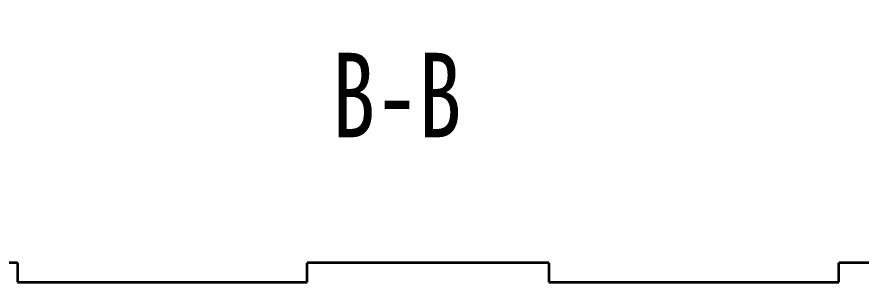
# Model space of a CAD drawing. Header units: millimetres. Extents: x 0 to 841, y 0 to 594.
# Drawn here: x 151.2 to 238.5, y 199.8 to 227.2 of the extents above; entities that cross this region are included whole.
import ezdxf

# ---------------------------------------------------------------- set-up
doc = ezdxf.new("R2010")
doc.units = ezdxf.units.MM
doc.styles.add('SLDTEXTSTYLE1', font='TXT', dxfattribs={"width": 0.75})

msp = doc.modelspace()

# ---------------------------------------------------------------- hatches: boundary and pattern name
at = {"linetype": 'Continuous', "lineweight": 18}
h = msp.add_hatch(dxfattribs=at)
h.set_pattern_fill('ANSI32', style=0)
edge = h.paths.add_edge_path(flags=0)
edge.add_spline(control_points=[(157.389, 226.636), (157.422, 226.674), (157.461, 226.708), (157.504, 226.734), (157.548, 226.759), (157.596, 226.778), (157.645, 226.788), (157.675, 226.794), (157.704, 226.797), (157.734, 226.797)], knot_values=[0, 0, 0, 0, 0.000755, 0.000755, 0.000755, 0.001511, 0.001511, 0.001511, 0.001952, 0.001952, 0.001952, 0.001952], weights=[1, 1, 1, 1, 1, 1, 1, 1, 1, 1], degree=3, periodic=0)
edge.add_spline(control_points=[(157.734, 226.797), (158.067, 226.847), (158.401, 226.897), (158.734, 226.947)], knot_values=[0.000041, 0.000041, 0.000041, 0.000041, 0.005097, 0.005097, 0.005097, 0.005097], weights=[1, 1, 1, 1], degree=3, periodic=0)
edge.add_line((158.734, 226.947), (158.734, 227.217))
edge.add_spline(control_points=[(158.734, 227.217), (158.734, 227.22), (158.734, 227.223), (158.733, 227.225), (158.732, 227.228), (158.731, 227.232), (158.729, 227.234), (158.727, 227.237), (158.724, 227.24), (158.722, 227.241), (158.719, 227.243), (158.716, 227.245), (158.713, 227.246), (158.71, 227.247), (158.707, 227.247), (158.704, 227.247)], knot_values=[0.000244, 0.000244, 0.000244, 0.000244, 0.000286, 0.000286, 0.000286, 0.000336, 0.000336, 0.000336, 0.000387, 0.000387, 0.000387, 0.000438, 0.000438, 0.000438, 0.000481, 0.000481, 0.000481, 0.000481], weights=[1, 1, 1, 1, 1, 1, 1, 1, 1, 1, 1, 1, 1, 1, 1, 1], degree=3, periodic=0)
edge.add_line((158.704, 227.247), (156.794, 227.247))
edge.add_spline(control_points=[(156.794, 227.247), (156.791, 227.247), (156.788, 227.247), (156.785, 227.246), (156.778, 227.245), (156.772, 227.243), (156.766, 227.24), (156.76, 227.237), (156.754, 227.233), (156.75, 227.228), (156.745, 227.223), (156.741, 227.217), (156.739, 227.211), (156.736, 227.204), (156.735, 227.198), (156.734, 227.191), (156.734, 227.19), (156.734, 227.188), (156.734, 227.187)], knot_values=[0.000015, 0.000015, 0.000015, 0.000015, 0.000062, 0.000062, 0.000062, 0.000164, 0.000164, 0.000164, 0.000265, 0.000265, 0.000265, 0.000367, 0.000367, 0.000367, 0.000469, 0.000469, 0.000469, 0.000488, 0.000488, 0.000488, 0.000488], weights=[1, 1, 1, 1, 1, 1, 1, 1, 1, 1, 1, 1, 1, 1, 1, 1, 1, 1, 1], degree=3, periodic=0)
edge.add_line((156.734, 227.187), (156.734, 226.636))
edge.add_line((156.734, 226.636), (157.389, 226.636))
h = msp.add_hatch(dxfattribs=at)
h.set_pattern_fill('ANSI31', style=0)
edge = h.paths.add_edge_path(flags=0)
edge.add_line((165.638, 225.101), (165.638, 225.454))
edge.add_line((165.638, 225.454), (165.734, 225.454))
edge.add_line((165.734, 225.454), (165.734, 225.584))
edge.add_spline(control_points=[(165.734, 225.584), (165.734, 225.587), (165.734, 225.589), (165.734, 225.592), (165.733, 225.599), (165.731, 225.605), (165.728, 225.611), (165.725, 225.617), (165.72, 225.623), (165.716, 225.628), (165.711, 225.632), (165.705, 225.636), (165.699, 225.639), (165.693, 225.642), (165.686, 225.643), (165.679, 225.644), (165.678, 225.644), (165.676, 225.644), (165.674, 225.644)], knot_values=[0.000365, 0.000365, 0.000365, 0.000365, 0.000404, 0.000404, 0.000404, 0.000505, 0.000505, 0.000505, 0.000607, 0.000607, 0.000607, 0.000708, 0.000708, 0.000708, 0.000808, 0.000808, 0.000808, 0.000835, 0.000835, 0.000835, 0.000835], weights=[1, 1, 1, 1, 1, 1, 1, 1, 1, 1, 1, 1, 1, 1, 1, 1, 1, 1, 1], degree=3, periodic=0)
edge.add_line((165.674, 225.644), (164.594, 225.644))
edge.add_spline(control_points=[(164.594, 225.644), (164.59, 225.644), (164.585, 225.644), (164.581, 225.643), (164.575, 225.641), (164.568, 225.639), (164.563, 225.635), (164.557, 225.632), (164.552, 225.627), (164.548, 225.622), (164.543, 225.617), (164.54, 225.611), (164.538, 225.604), (164.535, 225.598), (164.534, 225.591), (164.534, 225.585), (164.534, 225.584), (164.534, 225.584), (164.534, 225.584)], knot_values=[0.001045, 0.001045, 0.001045, 0.001045, 0.001109, 0.001109, 0.001109, 0.00121, 0.00121, 0.00121, 0.00131, 0.00131, 0.00131, 0.001411, 0.001411, 0.001411, 0.001512, 0.001512, 0.001512, 0.001514, 0.001514, 0.001514, 0.001514], weights=[1, 1, 1, 1, 1, 1, 1, 1, 1, 1, 1, 1, 1, 1, 1, 1, 1, 1, 1], degree=3, periodic=0)
edge.add_line((164.534, 225.584), (164.534, 225.454))
edge.add_line((164.534, 225.454), (164.63, 225.454))
edge.add_line((164.63, 225.454), (164.63, 225.101))
edge.add_line((164.63, 225.101), (164.737, 225.101))
edge.add_line((164.737, 225.101), (164.737, 225.454))
edge.add_line((164.737, 225.454), (164.939, 225.454))
edge.add_spline(control_points=[(164.939, 225.454), (164.952, 225.465), (164.967, 225.476), (164.982, 225.485), (165.011, 225.502), (165.043, 225.514), (165.075, 225.521), (165.108, 225.528), (165.142, 225.529), (165.175, 225.524), (165.208, 225.519), (165.241, 225.509), (165.27, 225.494), (165.291, 225.483), (165.311, 225.469), (165.329, 225.454)], knot_values=[0.009076, 0.009076, 0.009076, 0.009076, 0.009343, 0.009343, 0.009343, 0.009841, 0.009841, 0.009841, 0.01034, 0.01034, 0.01034, 0.010839, 0.010839, 0.010839, 0.011197, 0.011197, 0.011197, 0.011197], weights=[1, 1, 1, 1, 1, 1, 1, 1, 1, 1, 1, 1, 1, 1, 1, 1], degree=3, periodic=0)
edge.add_line((165.329, 225.454), (165.531, 225.454))
edge.add_line((165.531, 225.454), (165.531, 225.101))
edge.add_line((165.531, 225.101), (165.638, 225.101))
h = msp.add_hatch(dxfattribs=at)
h.set_pattern_fill('ANSI31', style=0)
edge = h.paths.add_edge_path(flags=0)
edge.add_line((164.594, 224.739), (165.674, 224.739))
edge.add_spline(control_points=[(165.674, 224.739), (165.678, 224.739), (165.682, 224.739), (165.686, 224.74), (165.69, 224.74), (165.694, 224.742), (165.697, 224.743), (165.704, 224.746), (165.709, 224.75), (165.714, 224.754), (165.719, 224.759), (165.724, 224.764), (165.727, 224.77), (165.73, 224.776), (165.732, 224.783), (165.733, 224.789), (165.734, 224.793), (165.734, 224.796), (165.734, 224.799)], knot_values=[0.001767, 0.001767, 0.001767, 0.001767, 0.001826, 0.001826, 0.001826, 0.001886, 0.001886, 0.001886, 0.001987, 0.001987, 0.001987, 0.002088, 0.002088, 0.002088, 0.002189, 0.002189, 0.002189, 0.002238, 0.002238, 0.002238, 0.002238], weights=[1, 1, 1, 1, 1, 1, 1, 1, 1, 1, 1, 1, 1, 1, 1, 1, 1, 1, 1], degree=3, periodic=0)
edge.add_line((165.734, 224.799), (165.734, 225.001))
edge.add_line((165.734, 225.001), (165.329, 225.001))
edge.add_spline(control_points=[(165.329, 225.001), (165.306, 224.98), (165.279, 224.963), (165.25, 224.951), (165.219, 224.938), (165.186, 224.93), (165.153, 224.928), (165.12, 224.926), (165.086, 224.93), (165.054, 224.939), (165.022, 224.948), (164.991, 224.962), (164.964, 224.981), (164.955, 224.987), (164.947, 224.994), (164.939, 225.001)], knot_values=[0.002555, 0.002555, 0.002555, 0.002555, 0.003024, 0.003024, 0.003024, 0.003525, 0.003525, 0.003525, 0.004022, 0.004022, 0.004022, 0.004518, 0.004518, 0.004518, 0.004678, 0.004678, 0.004678, 0.004678], weights=[1, 1, 1, 1, 1, 1, 1, 1, 1, 1, 1, 1, 1, 1, 1, 1], degree=3, periodic=0)
edge.add_line((164.939, 225.001), (164.534, 225.001))
edge.add_line((164.534, 225.001), (164.534, 224.799))
edge.add_spline(control_points=[(164.534, 224.799), (164.534, 224.794), (164.535, 224.788), (164.536, 224.783), (164.538, 224.776), (164.541, 224.77), (164.545, 224.764), (164.549, 224.759), (164.554, 224.754), (164.559, 224.75), (164.563, 224.747), (164.567, 224.745), (164.571, 224.743), (164.577, 224.741), (164.584, 224.739), (164.59, 224.739), (164.591, 224.739), (164.593, 224.739), (164.594, 224.739)], knot_values=[0.001534, 0.001534, 0.001534, 0.001534, 0.001617, 0.001617, 0.001617, 0.00172, 0.00172, 0.00172, 0.001822, 0.001822, 0.001822, 0.001886, 0.001886, 0.001886, 0.001986, 0.001986, 0.001986, 0.002005, 0.002005, 0.002005, 0.002005], weights=[1, 1, 1, 1, 1, 1, 1, 1, 1, 1, 1, 1, 1, 1, 1, 1, 1, 1, 1], degree=3, periodic=0)
h = msp.add_hatch(dxfattribs=at)
h.set_pattern_fill('ANSI31', style=0)
h.paths.add_polyline_path([(165.068, 225.144), (165.2, 225.144), (165.2, 225.31), (165.068, 225.31)], flags=0)
h = msp.add_hatch(dxfattribs=at)
h.set_pattern_fill('ANSI31', style=0)
edge = h.paths.add_edge_path(flags=0)
edge.add_line((165.734, 222.5), (165.734, 222.702))
edge.add_spline(control_points=[(165.734, 222.702), (165.734, 222.705), (165.734, 222.709), (165.733, 222.712), (165.732, 222.719), (165.73, 222.725), (165.726, 222.731), (165.723, 222.737), (165.719, 222.743), (165.714, 222.747), (165.709, 222.752), (165.703, 222.756), (165.696, 222.758), (165.69, 222.761), (165.683, 222.762), (165.677, 222.763), (165.676, 222.763), (165.675, 222.763), (165.674, 222.763)], knot_values=[0.001835, 0.001835, 0.001835, 0.001835, 0.001886, 0.001886, 0.001886, 0.001988, 0.001988, 0.001988, 0.002091, 0.002091, 0.002091, 0.002192, 0.002192, 0.002192, 0.002293, 0.002293, 0.002293, 0.002306, 0.002306, 0.002306, 0.002306], weights=[1, 1, 1, 1, 1, 1, 1, 1, 1, 1, 1, 1, 1, 1, 1, 1, 1, 1, 1], degree=3, periodic=0)
edge.add_line((165.674, 222.763), (164.594, 222.763))
edge.add_spline(control_points=[(164.594, 222.763), (164.59, 222.763), (164.586, 222.762), (164.583, 222.762), (164.576, 222.76), (164.57, 222.758), (164.564, 222.754), (164.558, 222.751), (164.553, 222.747), (164.549, 222.742), (164.544, 222.737), (164.541, 222.731), (164.538, 222.724), (164.537, 222.72), (164.536, 222.716), (164.535, 222.712), (164.534, 222.709), (164.534, 222.705), (164.534, 222.702)], knot_values=[0.001465, 0.001465, 0.001465, 0.001465, 0.001522, 0.001522, 0.001522, 0.001622, 0.001622, 0.001622, 0.001722, 0.001722, 0.001722, 0.001823, 0.001823, 0.001823, 0.001886, 0.001886, 0.001886, 0.001936, 0.001936, 0.001936, 0.001936], weights=[1, 1, 1, 1, 1, 1, 1, 1, 1, 1, 1, 1, 1, 1, 1, 1, 1, 1, 1], degree=3, periodic=0)
edge.add_line((164.534, 222.702), (164.534, 222.5))
edge.add_line((164.534, 222.5), (164.939, 222.5))
edge.add_spline(control_points=[(164.939, 222.5), (164.962, 222.521), (164.989, 222.538), (165.018, 222.55), (165.049, 222.563), (165.082, 222.571), (165.116, 222.573), (165.149, 222.575), (165.183, 222.572), (165.214, 222.563), (165.246, 222.554), (165.277, 222.539), (165.304, 222.52), (165.313, 222.514), (165.321, 222.507), (165.329, 222.5)], knot_values=[0.002555, 0.002555, 0.002555, 0.002555, 0.003024, 0.003024, 0.003024, 0.003525, 0.003525, 0.003525, 0.004022, 0.004022, 0.004022, 0.004518, 0.004518, 0.004518, 0.004678, 0.004678, 0.004678, 0.004678], weights=[1, 1, 1, 1, 1, 1, 1, 1, 1, 1, 1, 1, 1, 1, 1, 1], degree=3, periodic=0)
edge.add_line((165.329, 222.5), (165.734, 222.5))
h = msp.add_hatch(dxfattribs=at)
h.set_pattern_fill('ANSI31', style=0)
edge = h.paths.add_edge_path(flags=0)
edge.add_line((165.734, 221.917), (165.734, 222.048))
edge.add_line((165.734, 222.048), (165.638, 222.048))
edge.add_line((165.638, 222.048), (165.638, 222.4))
edge.add_line((165.638, 222.4), (165.531, 222.4))
edge.add_line((165.531, 222.4), (165.531, 222.048))
edge.add_line((165.531, 222.048), (165.329, 222.048))
edge.add_spline(control_points=[(165.329, 222.048), (165.327, 222.046), (165.325, 222.044), (165.322, 222.042), (165.297, 222.02), (165.267, 222.003), (165.235, 221.992), (165.204, 221.981), (165.17, 221.975), (165.137, 221.974), (165.104, 221.974), (165.07, 221.979), (165.038, 221.99), (165.019, 221.997), (165, 222.005), (164.982, 222.016), (164.967, 222.025), (164.952, 222.036), (164.939, 222.048)], knot_values=[0.00749, 0.00749, 0.00749, 0.00749, 0.007536, 0.007536, 0.007536, 0.008037, 0.008037, 0.008037, 0.008537, 0.008537, 0.008537, 0.009036, 0.009036, 0.009036, 0.009342, 0.009342, 0.009342, 0.00961, 0.00961, 0.00961, 0.00961], weights=[1, 1, 1, 1, 1, 1, 1, 1, 1, 1, 1, 1, 1, 1, 1, 1, 1, 1, 1], degree=3, periodic=0)
edge.add_line((164.939, 222.048), (164.737, 222.048))
edge.add_line((164.737, 222.048), (164.737, 222.4))
edge.add_line((164.737, 222.4), (164.63, 222.4))
edge.add_line((164.63, 222.4), (164.63, 222.048))
edge.add_line((164.63, 222.048), (164.534, 222.048))
edge.add_line((164.534, 222.048), (164.534, 221.917))
edge.add_spline(control_points=[(164.534, 221.917), (164.534, 221.91), (164.535, 221.904), (164.537, 221.897), (164.54, 221.891), (164.543, 221.885), (164.547, 221.88), (164.55, 221.876), (164.553, 221.873), (164.556, 221.87), (164.561, 221.866), (164.567, 221.863), (164.574, 221.861), (164.58, 221.858), (164.587, 221.857), (164.593, 221.857), (164.594, 221.857), (164.594, 221.857), (164.594, 221.857)], knot_values=[0.001614, 0.001614, 0.001614, 0.001614, 0.001714, 0.001714, 0.001714, 0.001816, 0.001816, 0.001816, 0.001879, 0.001879, 0.001879, 0.00198, 0.00198, 0.00198, 0.00208, 0.00208, 0.00208, 0.002084, 0.002084, 0.002084, 0.002084], weights=[1, 1, 1, 1, 1, 1, 1, 1, 1, 1, 1, 1, 1, 1, 1, 1, 1, 1, 1], degree=3, periodic=0)
edge.add_line((164.594, 221.857), (165.674, 221.857))
edge.add_spline(control_points=[(165.674, 221.857), (165.677, 221.857), (165.68, 221.857), (165.683, 221.857), (165.689, 221.858), (165.696, 221.861), (165.702, 221.864), (165.705, 221.866), (165.709, 221.868), (165.712, 221.87), (165.717, 221.875), (165.722, 221.88), (165.725, 221.886), (165.729, 221.892), (165.731, 221.898), (165.733, 221.905), (165.734, 221.909), (165.734, 221.913), (165.734, 221.917)], knot_values=[0.001674, 0.001674, 0.001674, 0.001674, 0.001717, 0.001717, 0.001717, 0.001817, 0.001817, 0.001817, 0.001879, 0.001879, 0.001879, 0.00198, 0.00198, 0.00198, 0.002081, 0.002081, 0.002081, 0.002144, 0.002144, 0.002144, 0.002144], weights=[1, 1, 1, 1, 1, 1, 1, 1, 1, 1, 1, 1, 1, 1, 1, 1, 1, 1, 1], degree=3, periodic=0)
h = msp.add_hatch(dxfattribs=at)
h.set_pattern_fill('ANSI31', style=0)
h.paths.add_polyline_path([(165.068, 222.191), (165.2, 222.191), (165.2, 222.357), (165.068, 222.357)], flags=0)
h = msp.add_hatch(dxfattribs=at)
h.set_pattern_fill('ANSI32', style=0)
edge = h.paths.add_edge_path(flags=0)
edge.add_arc((157.734, 221.206), 0.259, 0, 360)
h = msp.add_hatch(dxfattribs=at)
h.set_pattern_fill('ANSI31', style=0)
h.paths.add_polyline_path([(179.634, 209.851), (179.634, 208.851), (181.034, 208.851), (181.034, 209.851)], flags=0)

# ---------------------------------------------------------------- linework, layer by layer
at = {"color": 7, "linetype": 'Continuous', "lineweight": 35}
for p, q in [((151.233, 201.791), (126.233, 201.791)), ((151.233, 201.791), (151.233, 199.791)), ((181.233, 199.791), (181.233, 201.791)), ((206.233, 201.791), (181.233, 201.791)), ((206.233, 201.791), (206.233, 199.791)), ((236.233, 199.791), (236.233, 201.791)), ((261.233, 201.791), (236.233, 201.791)), ((151.233, 199.791), (181.233, 199.791)), ((206.233, 199.791), (236.233, 199.791))]:
    msp.add_line(p, q, dxfattribs=at)

# ---------------------------------------------------------------- texts
at = {"color": 7, "linetype": 'Continuous', "lineweight": 0, "insert": (190.504, 223.528), "char_height": 8.75, "attachment_point": 2, "style": 'SLDTEXTSTYLE1'}
msp.add_mtext('B-B', dxfattribs=at)

doc.saveas('drawing.dxf')
